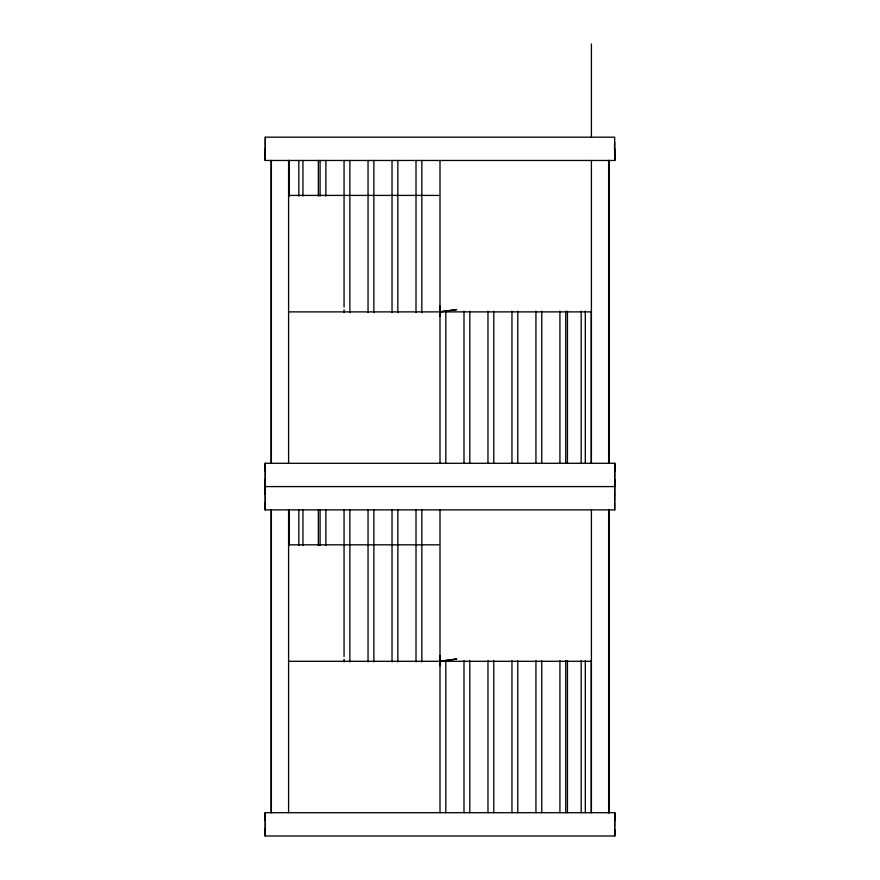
<?xml version="1.0" encoding="UTF-8"?>
<svg xmlns="http://www.w3.org/2000/svg" width="880" height="880" viewBox="0 0 880 880"><rect width="100%" height="100%" fill="white"/><g stroke="black" fill="none" stroke-linecap="round" stroke-linejoin="round"><path stroke-width="1.32" d="M265.309 494.351L265.298 509.883L614.702 509.883L614.702 463.298L265.298 463.298L265.298 509.883L265.397 502.117M265.309 471.053L265.309 494.351L265.32 480.117M265.397 828.234L265.298 836L265.298 812.702L614.702 812.702L614.702 836L265.298 836L265.298 812.702L265.309 820.468M614.68 477.532L614.702 471.064M614.68 500.819L614.702 494.351M614.68 826.947L614.702 820.468M265.342 148.819L265.298 160.468L614.702 160.468L614.702 137.181L265.298 137.181L265.298 160.468L265.298 137.181M265.298 509.883L265.32 503.415M265.298 836L265.32 829.532M614.68 494.351L614.702 478.819M265.32 491.766L265.397 478.83M614.537 148.819L614.636 142.351M440 316.327L440 306.02M440 665.742L440 655.435M439.857 311.872L456.764 309.584L439.648 311.85M439.857 661.287L456.764 658.999L439.648 661.265M288.585 195.415L438.823 195.415M288.585 311.883L591.415 311.883M265.298 486.585L614.702 486.585L614.669 478.819M288.585 544.819L438.823 544.819M288.585 661.298L591.415 661.298M265.298 463.298L265.375 471.064L265.298 463.298L265.32 468.468M614.669 502.117L614.702 509.883M614.68 829.532L614.702 836L614.669 828.234M265.298 812.702L265.32 817.883M609.202 160.468L609.202 463.298M609.202 509.883L609.202 812.702M608.883 160.468L608.883 463.298M608.883 509.883L608.883 812.702M608.63 160.468L608.63 463.298M608.63 509.883L608.63 812.702M591.415 44L591.415 137.423M591.415 160.468L591.415 463.353M591.415 509.883L591.415 812.702M591.239 311.201L591.239 463.298M591.239 660.605L591.239 812.702M585.299 311.201L585.299 463.298M585.299 660.605L585.299 812.702M581.174 311.201L581.174 463.298M581.174 660.605L581.174 812.702M567.446 311.201L567.446 463.298M567.446 660.605L567.446 812.702M565.719 311.201L565.719 463.298M565.719 660.605L565.719 812.702M559.922 311.201L559.922 463.298M559.922 660.605L559.922 812.702M541.761 311.201L541.761 463.298M541.761 660.605L541.761 812.702M535.942 311.201L535.942 463.298M535.942 660.605L535.942 812.702M517.781 311.201L517.781 463.298M517.781 660.605L517.781 812.702M511.962 311.201L511.962 463.298M511.962 660.605L511.962 812.702M493.79 311.201L493.79 463.298M493.79 660.605L493.79 812.702M487.971 311.201L487.971 463.298M487.971 660.605L487.971 812.702M469.81 311.201L469.81 463.298M469.81 660.605L469.81 812.702M463.991 311.201L463.991 463.298M463.991 660.605L463.991 812.702M445.819 311.201L445.819 463.298M445.819 660.605L445.819 812.702M440 160.468L440 463.298M440 509.883L440 812.702M421.839 160.468L421.839 312.565M421.839 509.883L421.839 661.98M416.009 160.468L416.009 312.565M416.009 509.883L416.009 661.98M397.848 160.468L397.848 312.565M397.848 509.883L397.848 661.98M392.029 160.468L392.029 312.565M392.029 509.883L392.029 661.98M373.868 160.468L373.868 312.565M373.868 509.883L373.868 661.98M368.038 160.468L368.038 312.565M368.038 509.883L368.038 661.98M349.877 160.468L349.877 312.565M349.877 509.883L349.877 661.98M344.058 160.468L344.058 307.087M344.058 309.826L344.058 312.565M344.058 509.883L344.058 656.502M344.058 659.241L344.058 661.98M325.875 160.468L325.875 196.097M325.875 509.883L325.875 545.512M320.078 160.468L320.078 196.097M320.078 509.883L320.078 545.512M318.351 160.468L318.351 196.097M318.351 509.883L318.351 545.512M302.94 160.468L302.94 196.097M302.94 509.883L302.94 545.512M298.826 160.468L298.826 196.097M298.826 509.883L298.826 545.512M289.333 160.468L289.333 196.097M289.333 509.883L289.333 545.512M288.761 160.468L288.761 196.097M288.761 509.883L288.761 545.512M288.585 160.468L288.585 463.298M288.585 509.883L288.585 812.702M271.37 160.468L271.37 463.298M271.37 509.883L271.37 812.702M271.117 160.468L271.117 463.298M271.117 509.883L271.117 812.702M614.702 463.298L614.68 471.064L614.702 463.298M614.702 812.702L614.68 820.468L614.702 812.702M614.702 160.468L614.614 148.819L614.702 160.468"/></g></svg>
